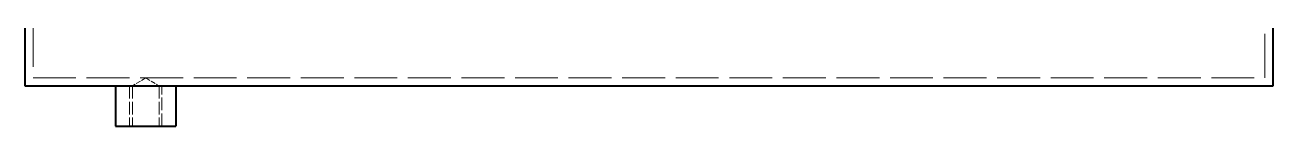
# Model space of a CAD drawing. Header units: millimetres. Extents: x 0 to 5945, y 0 to 4205.
# Drawn here: x 4626.9 to 4936.9, y 1974.3 to 1996.8 of the extents above; entities that cross this region are included whole.
import ezdxf

# ---------------------------------------------------------------- set-up
doc = ezdxf.new("R2010")
doc.units = ezdxf.units.MM
doc.header["$LTSCALE"] = 5
doc.linetypes.add('DASHED', pattern=[0.2067, 0.1654, -0.0413])
doc.layers.add('가려진 것(ISO)', color=2, linetype='DASHED', lineweight=18)
doc.layers.add('가시적인 것(ISO)', color=3, linetype='Continuous', lineweight=40)

msp = doc.modelspace()

# ---------------------------------------------------------------- linework, layer by layer
at = {"layer": '가려진 것(ISO)', "ltscale": 13.288179}
for p, q in [((4628.874, 2192.321), (4628.874, 1986.321)), ((4934.874, 1986.321), (4934.874, 2192.321))]:
    msp.add_line(p, q, dxfattribs=at)
at = {"layer": '가려진 것(ISO)', "ltscale": 12.873099}
msp.add_line((4628.874, 1986.321), (4934.874, 1986.321), dxfattribs=at)
at = {"layer": '가려진 것(ISO)', "ltscale": 3.809293}
for p, q in [((4652.874, 1984.321), (4652.874, 1974.321)), ((4653.55, 1984.321), (4653.55, 1974.321)), ((4660.197, 1984.321), (4660.197, 1974.321)), ((4660.874, 1974.321), (4660.874, 1984.321))]:
    msp.add_line(p, q, dxfattribs=at)
at = {"layer": '가려진 것(ISO)', "ltscale": 1.476918}
for q in [(4653.55, 1984.321), (4660.197, 1984.321)]:
    msp.add_line((4656.874, 1986.318), q, dxfattribs=at)
at = {"layer": '가시적인 것(ISO)'}
for p, q in [((4626.874, 2194.321), (4626.874, 1984.321)), ((4936.874, 1984.321), (4936.874, 2194.321)), ((4626.874, 1984.321), (4936.874, 1984.321)), ((4649.374, 1984.321), (4649.374, 1974.321)), ((4664.374, 1984.321), (4664.374, 1974.321)), ((4649.374, 1974.321), (4664.374, 1974.321))]:
    msp.add_line(p, q, dxfattribs=at)

doc.saveas('drawing.dxf')
